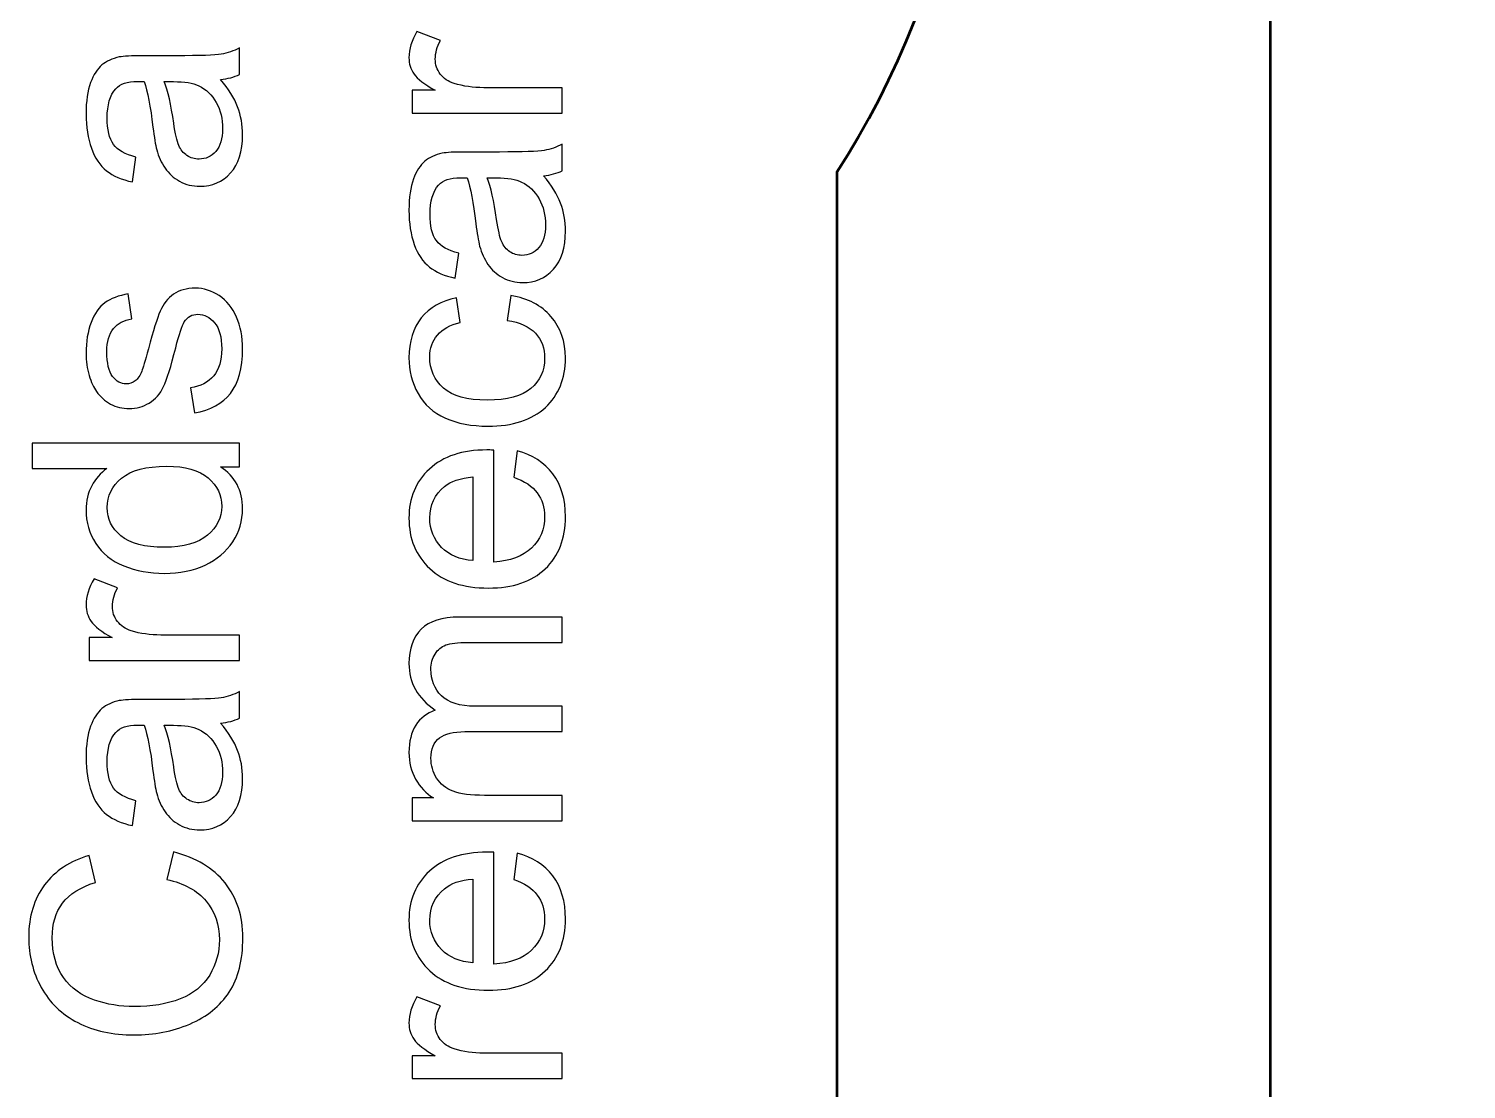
# Model space of a CAD drawing. Header units: centimetres. Extents: x -13.9 to 13.1, y -15.4 to 13.9.
# Drawn here: x -13.899 to -9.693, y -10.119 to -7.018 of the extents above; entities that cross this region are included whole.
import ezdxf

# ---------------------------------------------------------------- set-up
doc = ezdxf.new("R2010")
doc.units = ezdxf.units.CM
doc.header["$MEASUREMENT"] = 0
doc.layers.add('Layer 1', color=7, linetype='Continuous')

msp = doc.modelspace()

# ---------------------------------------------------------------- linework, layer by layer
at = {"layer": 'Layer 1', "color": 250, "lineweight": 53}
msp.add_open_spline([(-10.26668, -13.75156), (-10.26668, -13.75156), (-11.53414, -13.11656), (-11.53414, -13.11656), (-11.53414, -13.11656), (-11.53414, -13.11656), (-11.53414, -7.43712), (-11.53414, -7.43712), (-11.53414, -7.43712), (-10.83564, -6.36524), (-10.89406, -4.31546), (-11.53414, -3.64236), (-11.53414, -3.64236), (-11.53414, -3.64236), (-11.53414, -1.69672), (-11.53414, -1.69672), (-11.53414, -1.69672), (-11.53414, -1.69672), (-10.26668, -1.06426), (-10.26668, -1.06426), (-10.26668, -1.06426), (-10.26668, -1.06426), (2.4892, -1.06426), (2.4892, -1.06426), (2.4892, -1.06426), (2.4892, -1.06426), (2.4892, -13.75156), (2.4892, -13.75156), (2.4892, -13.75156), (2.4892, -13.75156), (-10.26668, -13.75156), (-10.26668, -13.75156)], degree=3, knots=[0, 0, 0, 0, 0.1111111, 0.1111111, 0.1111111, 0.1111111, 0.2222222, 0.2222222, 0.2222222, 0.2222222, 0.3333333, 0.3333333, 0.3333333, 0.3333333, 0.4444444, 0.4444444, 0.4444444, 0.4444444, 0.5555556, 0.5555556, 0.5555556, 0.5555556, 0.6666667, 0.6666667, 0.6666667, 0.6666667, 0.7777778, 0.7777778, 0.7777778, 0.7777778, 1, 1, 1, 1], dxfattribs=at)
at = {"layer": 'Layer 1', "color": 240, "lineweight": 53}
msp.add_open_spline([(-10.26668, -1.06426), (-10.26668, -1.06426), (-10.26668, -13.75156), (-10.26668, -13.75156)], degree=3, dxfattribs=at)
at = {"layer": 'Layer 1', "color": 250}
for points, knots in [([(-12.33789, -7.26446), (-12.33789, -7.26446), (-12.77731, -7.26446), (-12.77731, -7.26446), (-12.77731, -7.26446), (-12.77731, -7.26446), (-12.77731, -7.19757), (-12.77731, -7.19757), (-12.77731, -7.19757), (-12.77731, -7.19757), (-12.71, -7.19757), (-12.71, -7.19757), (-12.71, -7.19757), (-12.74119, -7.1805), (-12.76179, -7.16469), (-12.77167, -7.15016), (-12.77167, -7.15016), (-12.78169, -7.13562), (-12.78663, -7.11968), (-12.78663, -7.10232), (-12.78663, -7.10232), (-12.78663, -7.0772), (-12.77872, -7.05166), (-12.76306, -7.0257), (-12.76306, -7.0257), (-12.76306, -7.0257), (-12.69434, -7.05222), (-12.69434, -7.05222), (-12.69434, -7.05222), (-12.7045, -7.07029), (-12.70958, -7.08835), (-12.70958, -7.10641), (-12.70958, -7.10641), (-12.70958, -7.12264), (-12.70464, -7.13717), (-12.6949, -7.15001), (-12.6949, -7.15001), (-12.68517, -7.16286), (-12.67162, -7.17203), (-12.65426, -7.17753), (-12.65426, -7.17753), (-12.62787, -7.18586), (-12.59895, -7.18995), (-12.56748, -7.18995), (-12.56748, -7.18995), (-12.56748, -7.18995), (-12.33789, -7.18995), (-12.33789, -7.18995), (-12.33789, -7.18995), (-12.33789, -7.18995), (-12.33789, -7.26446), (-12.33789, -7.26446)], [0, 0, 0, 0, 0.0714286, 0.0714286, 0.0714286, 0.0714286, 0.1428571, 0.1428571, 0.1428571, 0.1428571, 0.2142857, 0.2142857, 0.2142857, 0.2142857, 0.2857143, 0.2857143, 0.2857143, 0.2857143, 0.3571429, 0.3571429, 0.3571429, 0.3571429, 0.4285714, 0.4285714, 0.4285714, 0.4285714, 0.5, 0.5, 0.5, 0.5, 0.5714286, 0.5714286, 0.5714286, 0.5714286, 0.6428571, 0.6428571, 0.6428571, 0.6428571, 0.7142857, 0.7142857, 0.7142857, 0.7142857, 0.7857143, 0.7857143, 0.7857143, 0.7857143, 0.8571429, 0.8571429, 0.8571429, 0.8571429, 1, 1, 1, 1]), ([(-13.3378, -7.16595), (-13.31424, -7.19361), (-13.29773, -7.22028), (-13.28799, -7.24582), (-13.28799, -7.24582), (-13.27825, -7.27136), (-13.27346, -7.29873), (-13.27346, -7.32809), (-13.27346, -7.32809), (-13.27346, -7.37635), (-13.28517, -7.41346), (-13.30873, -7.43942), (-13.30873, -7.43942), (-13.33216, -7.46539), (-13.36222, -7.47837), (-13.39876, -7.47837), (-13.39876, -7.47837), (-13.42021, -7.47837), (-13.43983, -7.47343), (-13.45761, -7.46369), (-13.45761, -7.46369), (-13.47539, -7.45382), (-13.4895, -7.44098), (-13.50022, -7.42517), (-13.50022, -7.42517), (-13.51095, -7.40923), (-13.51913, -7.39145), (-13.52464, -7.37155), (-13.52464, -7.37155), (-13.52845, -7.35687), (-13.53211, -7.33472), (-13.53578, -7.30523), (-13.53578, -7.30523), (-13.54284, -7.24511), (-13.55145, -7.20066), (-13.56132, -7.1723), (-13.56132, -7.1723), (-13.57148, -7.17202), (-13.57798, -7.17188), (-13.58066, -7.17188), (-13.58066, -7.17188), (-13.61085, -7.17188), (-13.63216, -7.17893), (-13.64458, -7.19304), (-13.64458, -7.19304), (-13.66137, -7.21209), (-13.6697, -7.24046), (-13.6697, -7.27799), (-13.6697, -7.27799), (-13.6697, -7.31313), (-13.66349, -7.33909), (-13.65121, -7.35574), (-13.65121, -7.35574), (-13.63894, -7.37254), (-13.61706, -7.38481), (-13.58588, -7.39286), (-13.58588, -7.39286), (-13.58588, -7.39286), (-13.59604, -7.46567), (-13.59604, -7.46567), (-13.59604, -7.46567), (-13.62722, -7.45904), (-13.65248, -7.44817), (-13.67167, -7.43293), (-13.67167, -7.43293), (-13.69086, -7.41769), (-13.70554, -7.39568), (-13.71598, -7.36689), (-13.71598, -7.36689), (-13.72628, -7.33825), (-13.73151, -7.3048), (-13.73151, -7.26698), (-13.73151, -7.26698), (-13.73151, -7.22945), (-13.72713, -7.19883), (-13.71824, -7.17526), (-13.71824, -7.17526), (-13.70935, -7.15184), (-13.69834, -7.13448), (-13.68494, -7.12347), (-13.68494, -7.12347), (-13.67153, -7.11247), (-13.6546, -7.10471), (-13.63414, -7.10019), (-13.63414, -7.10019), (-13.62144, -7.09779), (-13.59858, -7.09652), (-13.5657, -7.09652), (-13.5657, -7.09652), (-13.5657, -7.09652), (-13.46692, -7.09652), (-13.46692, -7.09652), (-13.46692, -7.09652), (-13.39792, -7.09652), (-13.35431, -7.09497), (-13.33583, -7.09187), (-13.33583, -7.09187), (-13.31734, -7.0889), (-13.2997, -7.08269), (-13.28277, -7.07366), (-13.28277, -7.07366), (-13.28277, -7.07366), (-13.28277, -7.15156), (-13.28277, -7.15156), (-13.28277, -7.15156), (-13.29843, -7.15903), (-13.31678, -7.16383), (-13.3378, -7.16595)], [0, 0, 0, 0, 0.0357143, 0.0357143, 0.0357143, 0.0357143, 0.0714286, 0.0714286, 0.0714286, 0.0714286, 0.1071429, 0.1071429, 0.1071429, 0.1071429, 0.1428571, 0.1428571, 0.1428571, 0.1428571, 0.1785714, 0.1785714, 0.1785714, 0.1785714, 0.2142857, 0.2142857, 0.2142857, 0.2142857, 0.25, 0.25, 0.25, 0.25, 0.2857143, 0.2857143, 0.2857143, 0.2857143, 0.3214286, 0.3214286, 0.3214286, 0.3214286, 0.3571429, 0.3571429, 0.3571429, 0.3571429, 0.3928571, 0.3928571, 0.3928571, 0.3928571, 0.4285714, 0.4285714, 0.4285714, 0.4285714, 0.4642857, 0.4642857, 0.4642857, 0.4642857, 0.5, 0.5, 0.5, 0.5, 0.5357143, 0.5357143, 0.5357143, 0.5357143, 0.5714286, 0.5714286, 0.5714286, 0.5714286, 0.6071429, 0.6071429, 0.6071429, 0.6071429, 0.6428571, 0.6428571, 0.6428571, 0.6428571, 0.6785714, 0.6785714, 0.6785714, 0.6785714, 0.7142857, 0.7142857, 0.7142857, 0.7142857, 0.75, 0.75, 0.75, 0.75, 0.7857143, 0.7857143, 0.7857143, 0.7857143, 0.8214286, 0.8214286, 0.8214286, 0.8214286, 0.8571429, 0.8571429, 0.8571429, 0.8571429, 0.8928571, 0.8928571, 0.8928571, 0.8928571, 0.9285714, 0.9285714, 0.9285714, 0.9285714, 1, 1, 1, 1]), ([(-13.5029, -7.17188), (-13.4919, -7.19897), (-13.48258, -7.23961), (-13.47496, -7.2938), (-13.47496, -7.2938), (-13.47059, -7.32456), (-13.46565, -7.34629), (-13.46015, -7.35899), (-13.46015, -7.35899), (-13.45464, -7.37169), (-13.4466, -7.38143), (-13.43616, -7.38834), (-13.43616, -7.38834), (-13.42558, -7.39526), (-13.41386, -7.39878), (-13.40088, -7.39878), (-13.40088, -7.39878), (-13.38127, -7.39878), (-13.36476, -7.3913), (-13.35163, -7.37621), (-13.35163, -7.37621), (-13.33851, -7.36111), (-13.33188, -7.33909), (-13.33188, -7.31016), (-13.33188, -7.31016), (-13.33188, -7.28152), (-13.33809, -7.25598), (-13.35064, -7.23354), (-13.35064, -7.23354), (-13.36306, -7.21125), (-13.38014, -7.19474), (-13.40173, -7.18429), (-13.40173, -7.18429), (-13.41852, -7.17625), (-13.44321, -7.1723), (-13.47581, -7.1723), (-13.47581, -7.1723), (-13.47581, -7.1723), (-13.5029, -7.17188), (-13.5029, -7.17188)], [0, 0, 0, 0, 0.0909091, 0.0909091, 0.0909091, 0.0909091, 0.1818182, 0.1818182, 0.1818182, 0.1818182, 0.2727273, 0.2727273, 0.2727273, 0.2727273, 0.3636364, 0.3636364, 0.3636364, 0.3636364, 0.4545455, 0.4545455, 0.4545455, 0.4545455, 0.5454545, 0.5454545, 0.5454545, 0.5454545, 0.6363636, 0.6363636, 0.6363636, 0.6363636, 0.7272727, 0.7272727, 0.7272727, 0.7272727, 0.8181818, 0.8181818, 0.8181818, 0.8181818, 1, 1, 1, 1]), ([(-12.39292, -7.44748), (-12.36936, -7.47514), (-12.35285, -7.50181), (-12.34311, -7.52735), (-12.34311, -7.52735), (-12.33337, -7.55289), (-12.32858, -7.58026), (-12.32858, -7.60962), (-12.32858, -7.60962), (-12.32858, -7.65788), (-12.34029, -7.69499), (-12.36385, -7.72095), (-12.36385, -7.72095), (-12.38728, -7.74692), (-12.41734, -7.7599), (-12.45388, -7.7599), (-12.45388, -7.7599), (-12.47533, -7.7599), (-12.49495, -7.75496), (-12.51273, -7.74522), (-12.51273, -7.74522), (-12.53051, -7.73535), (-12.54462, -7.72251), (-12.55534, -7.7067), (-12.55534, -7.7067), (-12.56607, -7.69076), (-12.57425, -7.67298), (-12.57976, -7.65308), (-12.57976, -7.65308), (-12.58357, -7.6384), (-12.58723, -7.61625), (-12.5909, -7.58676), (-12.5909, -7.58676), (-12.59796, -7.52664), (-12.60657, -7.48219), (-12.61644, -7.45383), (-12.61644, -7.45383), (-12.6266, -7.45355), (-12.6331, -7.45341), (-12.63578, -7.45341), (-12.63578, -7.45341), (-12.66597, -7.45341), (-12.68728, -7.46046), (-12.6997, -7.47457), (-12.6997, -7.47457), (-12.71649, -7.49362), (-12.72482, -7.52199), (-12.72482, -7.55952), (-12.72482, -7.55952), (-12.72482, -7.59466), (-12.71861, -7.62062), (-12.70633, -7.63727), (-12.70633, -7.63727), (-12.69406, -7.65407), (-12.67218, -7.66634), (-12.641, -7.67439), (-12.641, -7.67439), (-12.641, -7.67439), (-12.65116, -7.7472), (-12.65116, -7.7472), (-12.65116, -7.7472), (-12.68234, -7.74057), (-12.7076, -7.7297), (-12.72679, -7.71446), (-12.72679, -7.71446), (-12.74598, -7.69922), (-12.76066, -7.67721), (-12.7711, -7.64842), (-12.7711, -7.64842), (-12.7814, -7.61978), (-12.78663, -7.58633), (-12.78663, -7.54851), (-12.78663, -7.54851), (-12.78663, -7.51098), (-12.78225, -7.48036), (-12.77336, -7.45679), (-12.77336, -7.45679), (-12.76447, -7.43337), (-12.75346, -7.41601), (-12.74006, -7.405), (-12.74006, -7.405), (-12.72665, -7.394), (-12.70972, -7.38624), (-12.68926, -7.38172), (-12.68926, -7.38172), (-12.67656, -7.37932), (-12.6537, -7.37805), (-12.62082, -7.37805), (-12.62082, -7.37805), (-12.62082, -7.37805), (-12.52204, -7.37805), (-12.52204, -7.37805), (-12.52204, -7.37805), (-12.45304, -7.37805), (-12.40943, -7.3765), (-12.39095, -7.3734), (-12.39095, -7.3734), (-12.37246, -7.37043), (-12.35482, -7.36422), (-12.33789, -7.35519), (-12.33789, -7.35519), (-12.33789, -7.35519), (-12.33789, -7.43309), (-12.33789, -7.43309), (-12.33789, -7.43309), (-12.35355, -7.44056), (-12.3719, -7.44536), (-12.39292, -7.44748)], [0, 0, 0, 0, 0.0357143, 0.0357143, 0.0357143, 0.0357143, 0.0714286, 0.0714286, 0.0714286, 0.0714286, 0.1071429, 0.1071429, 0.1071429, 0.1071429, 0.1428571, 0.1428571, 0.1428571, 0.1428571, 0.1785714, 0.1785714, 0.1785714, 0.1785714, 0.2142857, 0.2142857, 0.2142857, 0.2142857, 0.25, 0.25, 0.25, 0.25, 0.2857143, 0.2857143, 0.2857143, 0.2857143, 0.3214286, 0.3214286, 0.3214286, 0.3214286, 0.3571429, 0.3571429, 0.3571429, 0.3571429, 0.3928571, 0.3928571, 0.3928571, 0.3928571, 0.4285714, 0.4285714, 0.4285714, 0.4285714, 0.4642857, 0.4642857, 0.4642857, 0.4642857, 0.5, 0.5, 0.5, 0.5, 0.5357143, 0.5357143, 0.5357143, 0.5357143, 0.5714286, 0.5714286, 0.5714286, 0.5714286, 0.6071429, 0.6071429, 0.6071429, 0.6071429, 0.6428571, 0.6428571, 0.6428571, 0.6428571, 0.6785714, 0.6785714, 0.6785714, 0.6785714, 0.7142857, 0.7142857, 0.7142857, 0.7142857, 0.75, 0.75, 0.75, 0.75, 0.7857143, 0.7857143, 0.7857143, 0.7857143, 0.8214286, 0.8214286, 0.8214286, 0.8214286, 0.8571429, 0.8571429, 0.8571429, 0.8571429, 0.8928571, 0.8928571, 0.8928571, 0.8928571, 0.9285714, 0.9285714, 0.9285714, 0.9285714, 1, 1, 1, 1]), ([(-12.55802, -7.45341), (-12.54702, -7.4805), (-12.5377, -7.52114), (-12.53008, -7.57533), (-12.53008, -7.57533), (-12.52571, -7.60609), (-12.52077, -7.62782), (-12.51527, -7.64052), (-12.51527, -7.64052), (-12.50976, -7.65322), (-12.50172, -7.66296), (-12.49128, -7.66987), (-12.49128, -7.66987), (-12.4807, -7.67679), (-12.46898, -7.68031), (-12.456, -7.68031), (-12.456, -7.68031), (-12.43639, -7.68031), (-12.41988, -7.67283), (-12.40675, -7.65774), (-12.40675, -7.65774), (-12.39363, -7.64264), (-12.387, -7.62062), (-12.387, -7.59169), (-12.387, -7.59169), (-12.387, -7.56305), (-12.39321, -7.53751), (-12.40576, -7.51507), (-12.40576, -7.51507), (-12.41818, -7.49278), (-12.43526, -7.47627), (-12.45685, -7.46582), (-12.45685, -7.46582), (-12.47364, -7.45778), (-12.49833, -7.45383), (-12.53093, -7.45383), (-12.53093, -7.45383), (-12.53093, -7.45383), (-12.55802, -7.45341), (-12.55802, -7.45341)], [0, 0, 0, 0, 0.0909091, 0.0909091, 0.0909091, 0.0909091, 0.1818182, 0.1818182, 0.1818182, 0.1818182, 0.2727273, 0.2727273, 0.2727273, 0.2727273, 0.3636364, 0.3636364, 0.3636364, 0.3636364, 0.4545455, 0.4545455, 0.4545455, 0.4545455, 0.5454545, 0.5454545, 0.5454545, 0.5454545, 0.6363636, 0.6363636, 0.6363636, 0.6363636, 0.7272727, 0.7272727, 0.7272727, 0.7272727, 0.8181818, 0.8181818, 0.8181818, 0.8181818, 1, 1, 1, 1]), ([(-13.414, -8.14117), (-13.414, -8.14117), (-13.42586, -8.06751), (-13.42586, -8.06751), (-13.42586, -8.06751), (-13.39636, -8.06342), (-13.37379, -8.05185), (-13.35798, -8.03294), (-13.35798, -8.03294), (-13.34232, -8.01403), (-13.33442, -7.9875), (-13.33442, -7.95364), (-13.33442, -7.95364), (-13.33442, -7.91935), (-13.34133, -7.89395), (-13.3553, -7.87729), (-13.3553, -7.87729), (-13.36913, -7.86078), (-13.3855, -7.85246), (-13.40427, -7.85246), (-13.40427, -7.85246), (-13.42106, -7.85246), (-13.43432, -7.85994), (-13.44392, -7.87475), (-13.44392, -7.87475), (-13.45055, -7.8852), (-13.45888, -7.9106), (-13.46918, -7.95095), (-13.46918, -7.95095), (-13.48287, -8.00542), (-13.49472, -8.0431), (-13.50474, -8.06427), (-13.50474, -8.06427), (-13.5149, -8.08529), (-13.52873, -8.10124), (-13.54651, -8.1121), (-13.54651, -8.1121), (-13.56415, -8.12297), (-13.58376, -8.12847), (-13.60521, -8.12847), (-13.60521, -8.12847), (-13.62482, -8.12847), (-13.64289, -8.12396), (-13.65954, -8.11507), (-13.65954, -8.11507), (-13.67619, -8.10604), (-13.69002, -8.0939), (-13.70102, -8.07852), (-13.70102, -8.07852), (-13.70949, -8.06695), (-13.71669, -8.05114), (-13.72262, -8.03125), (-13.72262, -8.03125), (-13.72854, -8.01121), (-13.73151, -7.9899), (-13.73151, -7.96704), (-13.73151, -7.96704), (-13.73151, -7.93261), (-13.72657, -7.90241), (-13.71655, -7.87645), (-13.71655, -7.87645), (-13.70667, -7.85034), (-13.69312, -7.83115), (-13.67619, -7.81873), (-13.67619, -7.81873), (-13.65911, -7.80646), (-13.6364, -7.79785), (-13.60789, -7.79319), (-13.60789, -7.79319), (-13.60789, -7.79319), (-13.59773, -7.86601), (-13.59773, -7.86601), (-13.59773, -7.86601), (-13.62059, -7.86925), (-13.63851, -7.87885), (-13.65135, -7.89465), (-13.65135, -7.89465), (-13.66419, -7.91046), (-13.67054, -7.93275), (-13.67054, -7.96168), (-13.67054, -7.96168), (-13.67054, -7.99569), (-13.6649, -8.0201), (-13.65361, -8.03463), (-13.65361, -8.03463), (-13.64232, -8.04917), (-13.62906, -8.05651), (-13.61396, -8.05651), (-13.61396, -8.05651), (-13.60436, -8.05651), (-13.59561, -8.05354), (-13.58785, -8.04748), (-13.58785, -8.04748), (-13.57995, -8.04141), (-13.57332, -8.03195), (-13.5681, -8.01897), (-13.5681, -8.01897), (-13.56528, -8.01149), (-13.55893, -7.98976), (-13.54905, -7.95335), (-13.54905, -7.95335), (-13.53508, -7.90086), (-13.52351, -7.86417), (-13.51462, -7.84329), (-13.51462, -7.84329), (-13.50573, -7.8224), (-13.4926, -7.80603), (-13.47567, -7.79418), (-13.47567, -7.79418), (-13.4586, -7.78219), (-13.43743, -7.77626), (-13.41203, -7.77626), (-13.41203, -7.77626), (-13.38733, -7.77626), (-13.36405, -7.78346), (-13.34218, -7.79799), (-13.34218, -7.79799), (-13.32031, -7.81252), (-13.30337, -7.83341), (-13.29138, -7.86064), (-13.29138, -7.86064), (-13.27938, -7.88802), (-13.27346, -7.91892), (-13.27346, -7.95335), (-13.27346, -7.95335), (-13.27346, -8.01036), (-13.28531, -8.05397), (-13.30888, -8.08388), (-13.30888, -8.08388), (-13.33258, -8.1138), (-13.36758, -8.13285), (-13.414, -8.14117)], [0, 0, 0, 0, 0.0294118, 0.0294118, 0.0294118, 0.0294118, 0.0588235, 0.0588235, 0.0588235, 0.0588235, 0.0882353, 0.0882353, 0.0882353, 0.0882353, 0.1176471, 0.1176471, 0.1176471, 0.1176471, 0.1470588, 0.1470588, 0.1470588, 0.1470588, 0.1764706, 0.1764706, 0.1764706, 0.1764706, 0.2058824, 0.2058824, 0.2058824, 0.2058824, 0.2352941, 0.2352941, 0.2352941, 0.2352941, 0.2647059, 0.2647059, 0.2647059, 0.2647059, 0.2941176, 0.2941176, 0.2941176, 0.2941176, 0.3235294, 0.3235294, 0.3235294, 0.3235294, 0.3529412, 0.3529412, 0.3529412, 0.3529412, 0.3823529, 0.3823529, 0.3823529, 0.3823529, 0.4117647, 0.4117647, 0.4117647, 0.4117647, 0.4411765, 0.4411765, 0.4411765, 0.4411765, 0.4705882, 0.4705882, 0.4705882, 0.4705882, 0.5, 0.5, 0.5, 0.5, 0.5294118, 0.5294118, 0.5294118, 0.5294118, 0.5588235, 0.5588235, 0.5588235, 0.5588235, 0.5882353, 0.5882353, 0.5882353, 0.5882353, 0.6176471, 0.6176471, 0.6176471, 0.6176471, 0.6470588, 0.6470588, 0.6470588, 0.6470588, 0.6764706, 0.6764706, 0.6764706, 0.6764706, 0.7058824, 0.7058824, 0.7058824, 0.7058824, 0.7352941, 0.7352941, 0.7352941, 0.7352941, 0.7647059, 0.7647059, 0.7647059, 0.7647059, 0.7941176, 0.7941176, 0.7941176, 0.7941176, 0.8235294, 0.8235294, 0.8235294, 0.8235294, 0.8529412, 0.8529412, 0.8529412, 0.8529412, 0.8823529, 0.8823529, 0.8823529, 0.8823529, 0.9117647, 0.9117647, 0.9117647, 0.9117647, 0.9411765, 0.9411765, 0.9411765, 0.9411765, 1, 1, 1, 1]), ([(-12.49876, -7.87082), (-12.49876, -7.87082), (-12.4886, -7.79801), (-12.4886, -7.79801), (-12.4886, -7.79801), (-12.4385, -7.80605), (-12.39941, -7.82637), (-12.37105, -7.85925), (-12.37105, -7.85925), (-12.34269, -7.89213), (-12.32858, -7.93263), (-12.32858, -7.98046), (-12.32858, -7.98046), (-12.32858, -8.04043), (-12.34819, -8.0887), (-12.38742, -8.1251), (-12.38742, -8.1251), (-12.42665, -8.16165), (-12.48281, -8.17985), (-12.55591, -8.17985), (-12.55591, -8.17985), (-12.60332, -8.17985), (-12.64467, -8.17195), (-12.68009, -8.15629), (-12.68009, -8.15629), (-12.71565, -8.14062), (-12.74232, -8.11678), (-12.75995, -8.0846), (-12.75995, -8.0846), (-12.77774, -8.05257), (-12.78663, -8.01772), (-12.78663, -7.9799), (-12.78663, -7.9799), (-12.78663, -7.93234), (-12.77463, -7.89326), (-12.7505, -7.86306), (-12.7505, -7.86306), (-12.72637, -7.83272), (-12.69208, -7.81325), (-12.64777, -7.80478), (-12.64777, -7.80478), (-12.64777, -7.80478), (-12.63676, -7.87675), (-12.63676, -7.87675), (-12.63676, -7.87675), (-12.66626, -7.88366), (-12.68841, -7.8958), (-12.70337, -7.91343), (-12.70337, -7.91343), (-12.71819, -7.93093), (-12.72566, -7.9521), (-12.72566, -7.97693), (-12.72566, -7.97693), (-12.72566, -8.01447), (-12.71226, -8.04495), (-12.68545, -8.06852), (-12.68545, -8.06852), (-12.6585, -8.09194), (-12.61616, -8.10365), (-12.55802, -8.10365), (-12.55802, -8.10365), (-12.49904, -8.10365), (-12.45628, -8.09236), (-12.42961, -8.06979), (-12.42961, -8.06979), (-12.40294, -8.04707), (-12.38954, -8.01757), (-12.38954, -7.98131), (-12.38954, -7.98131), (-12.38954, -7.95196), (-12.39843, -7.92755), (-12.41635, -7.90807), (-12.41635, -7.90807), (-12.43413, -7.88846), (-12.46164, -7.87604), (-12.49876, -7.87082)], [0, 0, 0, 0, 0.05, 0.05, 0.05, 0.05, 0.1, 0.1, 0.1, 0.1, 0.15, 0.15, 0.15, 0.15, 0.2, 0.2, 0.2, 0.2, 0.25, 0.25, 0.25, 0.25, 0.3, 0.3, 0.3, 0.3, 0.35, 0.35, 0.35, 0.35, 0.4, 0.4, 0.4, 0.4, 0.45, 0.45, 0.45, 0.45, 0.5, 0.5, 0.5, 0.5, 0.55, 0.55, 0.55, 0.55, 0.6, 0.6, 0.6, 0.6, 0.65, 0.65, 0.65, 0.65, 0.7, 0.7, 0.7, 0.7, 0.75, 0.75, 0.75, 0.75, 0.8, 0.8, 0.8, 0.8, 0.85, 0.85, 0.85, 0.85, 0.9, 0.9, 0.9, 0.9, 1, 1, 1, 1]), ([(-13.28277, -8.2988), (-13.28277, -8.2988), (-13.33851, -8.2988), (-13.33851, -8.2988), (-13.33851, -8.2988), (-13.29519, -8.32659), (-13.27346, -8.36752), (-13.27346, -8.42156), (-13.27346, -8.42156), (-13.27346, -8.45656), (-13.28305, -8.48873), (-13.30238, -8.51794), (-13.30238, -8.51794), (-13.32158, -8.54729), (-13.34853, -8.57001), (-13.38296, -8.58624), (-13.38296, -8.58624), (-13.41753, -8.60233), (-13.45718, -8.61037), (-13.50206, -8.61037), (-13.50206, -8.61037), (-13.5458, -8.61037), (-13.58545, -8.60303), (-13.62116, -8.5885), (-13.62116, -8.5885), (-13.65672, -8.57382), (-13.68409, -8.55195), (-13.703, -8.52274), (-13.703, -8.52274), (-13.72205, -8.49367), (-13.73151, -8.46093), (-13.73151, -8.42495), (-13.73151, -8.42495), (-13.73151, -8.39842), (-13.72586, -8.37485), (-13.71471, -8.35425), (-13.71471, -8.35425), (-13.70356, -8.33365), (-13.68889, -8.31686), (-13.67097, -8.30388), (-13.67097, -8.30388), (-13.67097, -8.30388), (-13.88899, -8.30388), (-13.88899, -8.30388), (-13.88899, -8.30388), (-13.88899, -8.30388), (-13.88899, -8.22937), (-13.88899, -8.22937), (-13.88899, -8.22937), (-13.88899, -8.22937), (-13.28277, -8.22937), (-13.28277, -8.22937), (-13.28277, -8.22937), (-13.28277, -8.22937), (-13.28277, -8.2988), (-13.28277, -8.2988)], [0, 0, 0, 0, 0.0666667, 0.0666667, 0.0666667, 0.0666667, 0.1333333, 0.1333333, 0.1333333, 0.1333333, 0.2, 0.2, 0.2, 0.2, 0.2666667, 0.2666667, 0.2666667, 0.2666667, 0.3333333, 0.3333333, 0.3333333, 0.3333333, 0.4, 0.4, 0.4, 0.4, 0.4666667, 0.4666667, 0.4666667, 0.4666667, 0.5333333, 0.5333333, 0.5333333, 0.5333333, 0.6, 0.6, 0.6, 0.6, 0.6666667, 0.6666667, 0.6666667, 0.6666667, 0.7333333, 0.7333333, 0.7333333, 0.7333333, 0.8, 0.8, 0.8, 0.8, 0.8666667, 0.8666667, 0.8666667, 0.8666667, 1, 1, 1, 1]), ([(-12.48013, -8.32901), (-12.48013, -8.32901), (-12.46997, -8.25196), (-12.46997, -8.25196), (-12.46997, -8.25196), (-12.42524, -8.26396), (-12.39038, -8.28639), (-12.36569, -8.31913), (-12.36569, -8.31913), (-12.34099, -8.35187), (-12.32858, -8.39364), (-12.32858, -8.44458), (-12.32858, -8.44458), (-12.32858, -8.50864), (-12.34833, -8.55944), (-12.38784, -8.59698), (-12.38784, -8.59698), (-12.42721, -8.63452), (-12.48267, -8.65328), (-12.55393, -8.65328), (-12.55393, -8.65328), (-12.62759, -8.65328), (-12.68488, -8.63437), (-12.72552, -8.59642), (-12.72552, -8.59642), (-12.76631, -8.55846), (-12.78663, -8.50921), (-12.78663, -8.44867), (-12.78663, -8.44867), (-12.78663, -8.39011), (-12.76673, -8.34227), (-12.72679, -8.30516), (-12.72679, -8.30516), (-12.68686, -8.26805), (-12.6307, -8.24942), (-12.55831, -8.24942), (-12.55831, -8.24942), (-12.55393, -8.24942), (-12.5473, -8.24956), (-12.53855, -8.24984), (-12.53855, -8.24984), (-12.53855, -8.24984), (-12.53855, -8.57708), (-12.53855, -8.57708), (-12.53855, -8.57708), (-12.49043, -8.57426), (-12.45346, -8.56071), (-12.42792, -8.53616), (-12.42792, -8.53616), (-12.40238, -8.51175), (-12.38954, -8.48113), (-12.38954, -8.44458), (-12.38954, -8.44458), (-12.38954, -8.41734), (-12.39673, -8.39406), (-12.41113, -8.37487), (-12.41113, -8.37487), (-12.42552, -8.35554), (-12.44852, -8.3403), (-12.48013, -8.32901)], [0, 0, 0, 0, 0.0625, 0.0625, 0.0625, 0.0625, 0.125, 0.125, 0.125, 0.125, 0.1875, 0.1875, 0.1875, 0.1875, 0.25, 0.25, 0.25, 0.25, 0.3125, 0.3125, 0.3125, 0.3125, 0.375, 0.375, 0.375, 0.375, 0.4375, 0.4375, 0.4375, 0.4375, 0.5, 0.5, 0.5, 0.5, 0.5625, 0.5625, 0.5625, 0.5625, 0.625, 0.625, 0.625, 0.625, 0.6875, 0.6875, 0.6875, 0.6875, 0.75, 0.75, 0.75, 0.75, 0.8125, 0.8125, 0.8125, 0.8125, 0.875, 0.875, 0.875, 0.875, 1, 1, 1, 1]), ([(-13.50192, -8.53417), (-13.44575, -8.53417), (-13.40384, -8.52232), (-13.37604, -8.49847), (-13.37604, -8.49847), (-13.34825, -8.47476), (-13.33442, -8.44668), (-13.33442, -8.41437), (-13.33442, -8.41437), (-13.33442, -8.38177), (-13.34768, -8.35411), (-13.37421, -8.33125), (-13.37421, -8.33125), (-13.40074, -8.30853), (-13.44124, -8.2971), (-13.49571, -8.2971), (-13.49571, -8.2971), (-13.55554, -8.2971), (-13.59957, -8.30867), (-13.62765, -8.33196), (-13.62765, -8.33196), (-13.65573, -8.3551), (-13.6697, -8.38374), (-13.6697, -8.41775), (-13.6697, -8.41775), (-13.6697, -8.45091), (-13.65629, -8.47857), (-13.62934, -8.50087), (-13.62934, -8.50087), (-13.60239, -8.52302), (-13.55991, -8.53417), (-13.50192, -8.53417)], [0, 0, 0, 0, 0.1111111, 0.1111111, 0.1111111, 0.1111111, 0.2222222, 0.2222222, 0.2222222, 0.2222222, 0.3333333, 0.3333333, 0.3333333, 0.3333333, 0.4444444, 0.4444444, 0.4444444, 0.4444444, 0.5555556, 0.5555556, 0.5555556, 0.5555556, 0.6666667, 0.6666667, 0.6666667, 0.6666667, 0.7777778, 0.7777778, 0.7777778, 0.7777778, 1, 1, 1, 1]), ([(-12.59951, -8.57285), (-12.59951, -8.57285), (-12.59951, -8.32816), (-12.59951, -8.32816), (-12.59951, -8.32816), (-12.63648, -8.33141), (-12.66414, -8.34086), (-12.68263, -8.35624), (-12.68263, -8.35624), (-12.71127, -8.37981), (-12.72566, -8.41057), (-12.72566, -8.44825), (-12.72566, -8.44825), (-12.72566, -8.4824), (-12.71423, -8.51104), (-12.69137, -8.53433), (-12.69137, -8.53433), (-12.66851, -8.55747), (-12.63789, -8.57031), (-12.59951, -8.57285)], [0, 0, 0, 0, 0.1666667, 0.1666667, 0.1666667, 0.1666667, 0.3333333, 0.3333333, 0.3333333, 0.3333333, 0.5, 0.5, 0.5, 0.5, 0.6666667, 0.6666667, 0.6666667, 0.6666667, 1, 1, 1, 1]), ([(-13.28277, -8.86522), (-13.28277, -8.86522), (-13.72219, -8.86522), (-13.72219, -8.86522), (-13.72219, -8.86522), (-13.72219, -8.86522), (-13.72219, -8.79833), (-13.72219, -8.79833), (-13.72219, -8.79833), (-13.72219, -8.79833), (-13.65488, -8.79833), (-13.65488, -8.79833), (-13.65488, -8.79833), (-13.68607, -8.78126), (-13.70667, -8.76545), (-13.71655, -8.75092), (-13.71655, -8.75092), (-13.72657, -8.73638), (-13.73151, -8.72044), (-13.73151, -8.70308), (-13.73151, -8.70308), (-13.73151, -8.67796), (-13.7236, -8.65242), (-13.70794, -8.62646), (-13.70794, -8.62646), (-13.70794, -8.62646), (-13.63922, -8.65298), (-13.63922, -8.65298), (-13.63922, -8.65298), (-13.64938, -8.67105), (-13.65446, -8.68911), (-13.65446, -8.70717), (-13.65446, -8.70717), (-13.65446, -8.7234), (-13.64952, -8.73793), (-13.63978, -8.75077), (-13.63978, -8.75077), (-13.63005, -8.76362), (-13.6165, -8.77279), (-13.59914, -8.77829), (-13.59914, -8.77829), (-13.57275, -8.78662), (-13.54383, -8.79071), (-13.51236, -8.79071), (-13.51236, -8.79071), (-13.51236, -8.79071), (-13.28277, -8.79071), (-13.28277, -8.79071), (-13.28277, -8.79071), (-13.28277, -8.79071), (-13.28277, -8.86522), (-13.28277, -8.86522)], [0, 0, 0, 0, 0.0714286, 0.0714286, 0.0714286, 0.0714286, 0.1428571, 0.1428571, 0.1428571, 0.1428571, 0.2142857, 0.2142857, 0.2142857, 0.2142857, 0.2857143, 0.2857143, 0.2857143, 0.2857143, 0.3571429, 0.3571429, 0.3571429, 0.3571429, 0.4285714, 0.4285714, 0.4285714, 0.4285714, 0.5, 0.5, 0.5, 0.5, 0.5714286, 0.5714286, 0.5714286, 0.5714286, 0.6428571, 0.6428571, 0.6428571, 0.6428571, 0.7142857, 0.7142857, 0.7142857, 0.7142857, 0.7857143, 0.7857143, 0.7857143, 0.7857143, 0.8571429, 0.8571429, 0.8571429, 0.8571429, 1, 1, 1, 1]), ([(-12.33789, -9.33401), (-12.33789, -9.33401), (-12.77731, -9.33401), (-12.77731, -9.33401), (-12.77731, -9.33401), (-12.77731, -9.33401), (-12.77731, -9.26712), (-12.77731, -9.26712), (-12.77731, -9.26712), (-12.77731, -9.26712), (-12.71522, -9.26712), (-12.71522, -9.26712), (-12.71522, -9.26712), (-12.73667, -9.25344), (-12.75403, -9.23509), (-12.76701, -9.21223), (-12.76701, -9.21223), (-12.78013, -9.18937), (-12.78663, -9.16341), (-12.78663, -9.1342), (-12.78663, -9.1342), (-12.78663, -9.10174), (-12.77985, -9.07507), (-12.76645, -9.05433), (-12.76645, -9.05433), (-12.7529, -9.03358), (-12.73413, -9.01891), (-12.70986, -9.01044), (-12.70986, -9.01044), (-12.76108, -8.97545), (-12.78663, -8.93015), (-12.78663, -8.87427), (-12.78663, -8.87427), (-12.78663, -8.83052), (-12.77463, -8.7968), (-12.7505, -8.77337), (-12.7505, -8.77337), (-12.72637, -8.74981), (-12.68926, -8.73795), (-12.63916, -8.73795), (-12.63916, -8.73795), (-12.63916, -8.73795), (-12.33789, -8.73795), (-12.33789, -8.73795), (-12.33789, -8.73795), (-12.33789, -8.73795), (-12.33789, -8.81246), (-12.33789, -8.81246), (-12.33789, -8.81246), (-12.33789, -8.81246), (-12.61447, -8.81246), (-12.61447, -8.81246), (-12.61447, -8.81246), (-12.6441, -8.81246), (-12.66555, -8.815), (-12.67867, -8.8198), (-12.67867, -8.8198), (-12.6918, -8.8246), (-12.70224, -8.83335), (-12.71028, -8.84619), (-12.71028, -8.84619), (-12.71833, -8.85889), (-12.72228, -8.87384), (-12.72228, -8.89092), (-12.72228, -8.89092), (-12.72228, -8.92196), (-12.71198, -8.94765), (-12.69152, -8.96811), (-12.69152, -8.96811), (-12.67091, -8.98857), (-12.63803, -8.99873), (-12.59288, -8.99873), (-12.59288, -8.99873), (-12.59288, -8.99873), (-12.33789, -8.99873), (-12.33789, -8.99873), (-12.33789, -8.99873), (-12.33789, -8.99873), (-12.33789, -9.07324), (-12.33789, -9.07324), (-12.33789, -9.07324), (-12.33789, -9.07324), (-12.62308, -9.07324), (-12.62308, -9.07324), (-12.62308, -9.07324), (-12.6561, -9.07324), (-12.68093, -9.0793), (-12.69744, -9.09144), (-12.69744, -9.09144), (-12.71395, -9.10357), (-12.72228, -9.12347), (-12.72228, -9.15099), (-12.72228, -9.15099), (-12.72228, -9.17187), (-12.71677, -9.1912), (-12.70577, -9.20898), (-12.70577, -9.20898), (-12.69476, -9.22676), (-12.67867, -9.23961), (-12.65737, -9.24765), (-12.65737, -9.24765), (-12.6362, -9.25555), (-12.60558, -9.2595), (-12.56564, -9.2595), (-12.56564, -9.2595), (-12.56564, -9.2595), (-12.33789, -9.2595), (-12.33789, -9.2595), (-12.33789, -9.2595), (-12.33789, -9.2595), (-12.33789, -9.33401), (-12.33789, -9.33401)], [0, 0, 0, 0, 0.0344828, 0.0344828, 0.0344828, 0.0344828, 0.0689655, 0.0689655, 0.0689655, 0.0689655, 0.1034483, 0.1034483, 0.1034483, 0.1034483, 0.137931, 0.137931, 0.137931, 0.137931, 0.1724138, 0.1724138, 0.1724138, 0.1724138, 0.2068966, 0.2068966, 0.2068966, 0.2068966, 0.2413793, 0.2413793, 0.2413793, 0.2413793, 0.2758621, 0.2758621, 0.2758621, 0.2758621, 0.3103448, 0.3103448, 0.3103448, 0.3103448, 0.3448276, 0.3448276, 0.3448276, 0.3448276, 0.3793103, 0.3793103, 0.3793103, 0.3793103, 0.4137931, 0.4137931, 0.4137931, 0.4137931, 0.4482759, 0.4482759, 0.4482759, 0.4482759, 0.4827586, 0.4827586, 0.4827586, 0.4827586, 0.5172414, 0.5172414, 0.5172414, 0.5172414, 0.5517241, 0.5517241, 0.5517241, 0.5517241, 0.5862069, 0.5862069, 0.5862069, 0.5862069, 0.6206897, 0.6206897, 0.6206897, 0.6206897, 0.6551724, 0.6551724, 0.6551724, 0.6551724, 0.6896552, 0.6896552, 0.6896552, 0.6896552, 0.7241379, 0.7241379, 0.7241379, 0.7241379, 0.7586207, 0.7586207, 0.7586207, 0.7586207, 0.7931034, 0.7931034, 0.7931034, 0.7931034, 0.8275862, 0.8275862, 0.8275862, 0.8275862, 0.862069, 0.862069, 0.862069, 0.862069, 0.8965517, 0.8965517, 0.8965517, 0.8965517, 0.9310345, 0.9310345, 0.9310345, 0.9310345, 1, 1, 1, 1]), ([(-13.3378, -9.04824), (-13.31424, -9.0759), (-13.29773, -9.10257), (-13.28799, -9.12811), (-13.28799, -9.12811), (-13.27825, -9.15365), (-13.27346, -9.18102), (-13.27346, -9.21038), (-13.27346, -9.21038), (-13.27346, -9.25864), (-13.28517, -9.29575), (-13.30873, -9.32171), (-13.30873, -9.32171), (-13.33216, -9.34768), (-13.36222, -9.36066), (-13.39876, -9.36066), (-13.39876, -9.36066), (-13.42021, -9.36066), (-13.43983, -9.35572), (-13.45761, -9.34598), (-13.45761, -9.34598), (-13.47539, -9.33611), (-13.4895, -9.32327), (-13.50022, -9.30746), (-13.50022, -9.30746), (-13.51095, -9.29152), (-13.51913, -9.27374), (-13.52464, -9.25384), (-13.52464, -9.25384), (-13.52845, -9.23916), (-13.53211, -9.21701), (-13.53578, -9.18752), (-13.53578, -9.18752), (-13.54284, -9.1274), (-13.55145, -9.08295), (-13.56132, -9.05459), (-13.56132, -9.05459), (-13.57148, -9.05431), (-13.57798, -9.05417), (-13.58066, -9.05417), (-13.58066, -9.05417), (-13.61085, -9.05417), (-13.63216, -9.06122), (-13.64458, -9.07533), (-13.64458, -9.07533), (-13.66137, -9.09438), (-13.6697, -9.12275), (-13.6697, -9.16028), (-13.6697, -9.16028), (-13.6697, -9.19542), (-13.66349, -9.22138), (-13.65121, -9.23803), (-13.65121, -9.23803), (-13.63894, -9.25483), (-13.61706, -9.2671), (-13.58588, -9.27515), (-13.58588, -9.27515), (-13.58588, -9.27515), (-13.59604, -9.34796), (-13.59604, -9.34796), (-13.59604, -9.34796), (-13.62722, -9.34133), (-13.65248, -9.33046), (-13.67167, -9.31522), (-13.67167, -9.31522), (-13.69086, -9.29998), (-13.70554, -9.27797), (-13.71598, -9.24918), (-13.71598, -9.24918), (-13.72628, -9.22054), (-13.73151, -9.18709), (-13.73151, -9.14927), (-13.73151, -9.14927), (-13.73151, -9.11174), (-13.72713, -9.08112), (-13.71824, -9.05755), (-13.71824, -9.05755), (-13.70935, -9.03413), (-13.69834, -9.01677), (-13.68494, -9.00576), (-13.68494, -9.00576), (-13.67153, -8.99476), (-13.6546, -8.987), (-13.63414, -8.98248), (-13.63414, -8.98248), (-13.62144, -8.98008), (-13.59858, -8.97881), (-13.5657, -8.97881), (-13.5657, -8.97881), (-13.5657, -8.97881), (-13.46692, -8.97881), (-13.46692, -8.97881), (-13.46692, -8.97881), (-13.39792, -8.97881), (-13.35431, -8.97726), (-13.33583, -8.97416), (-13.33583, -8.97416), (-13.31734, -8.97119), (-13.2997, -8.96498), (-13.28277, -8.95595), (-13.28277, -8.95595), (-13.28277, -8.95595), (-13.28277, -9.03385), (-13.28277, -9.03385), (-13.28277, -9.03385), (-13.29843, -9.04132), (-13.31678, -9.04612), (-13.3378, -9.04824)], [0, 0, 0, 0, 0.0357143, 0.0357143, 0.0357143, 0.0357143, 0.0714286, 0.0714286, 0.0714286, 0.0714286, 0.1071429, 0.1071429, 0.1071429, 0.1071429, 0.1428571, 0.1428571, 0.1428571, 0.1428571, 0.1785714, 0.1785714, 0.1785714, 0.1785714, 0.2142857, 0.2142857, 0.2142857, 0.2142857, 0.25, 0.25, 0.25, 0.25, 0.2857143, 0.2857143, 0.2857143, 0.2857143, 0.3214286, 0.3214286, 0.3214286, 0.3214286, 0.3571429, 0.3571429, 0.3571429, 0.3571429, 0.3928571, 0.3928571, 0.3928571, 0.3928571, 0.4285714, 0.4285714, 0.4285714, 0.4285714, 0.4642857, 0.4642857, 0.4642857, 0.4642857, 0.5, 0.5, 0.5, 0.5, 0.5357143, 0.5357143, 0.5357143, 0.5357143, 0.5714286, 0.5714286, 0.5714286, 0.5714286, 0.6071429, 0.6071429, 0.6071429, 0.6071429, 0.6428571, 0.6428571, 0.6428571, 0.6428571, 0.6785714, 0.6785714, 0.6785714, 0.6785714, 0.7142857, 0.7142857, 0.7142857, 0.7142857, 0.75, 0.75, 0.75, 0.75, 0.7857143, 0.7857143, 0.7857143, 0.7857143, 0.8214286, 0.8214286, 0.8214286, 0.8214286, 0.8571429, 0.8571429, 0.8571429, 0.8571429, 0.8928571, 0.8928571, 0.8928571, 0.8928571, 0.9285714, 0.9285714, 0.9285714, 0.9285714, 1, 1, 1, 1]), ([(-13.5029, -9.05417), (-13.4919, -9.08126), (-13.48258, -9.1219), (-13.47496, -9.17609), (-13.47496, -9.17609), (-13.47059, -9.20685), (-13.46565, -9.22858), (-13.46015, -9.24128), (-13.46015, -9.24128), (-13.45464, -9.25398), (-13.4466, -9.26372), (-13.43616, -9.27063), (-13.43616, -9.27063), (-13.42558, -9.27755), (-13.41386, -9.28107), (-13.40088, -9.28107), (-13.40088, -9.28107), (-13.38127, -9.28107), (-13.36476, -9.27359), (-13.35163, -9.2585), (-13.35163, -9.2585), (-13.33851, -9.2434), (-13.33188, -9.22138), (-13.33188, -9.19245), (-13.33188, -9.19245), (-13.33188, -9.16381), (-13.33809, -9.13827), (-13.35064, -9.11583), (-13.35064, -9.11583), (-13.36306, -9.09354), (-13.38014, -9.07703), (-13.40173, -9.06658), (-13.40173, -9.06658), (-13.41852, -9.05854), (-13.44321, -9.05459), (-13.47581, -9.05459), (-13.47581, -9.05459), (-13.47581, -9.05459), (-13.5029, -9.05417), (-13.5029, -9.05417)], [0, 0, 0, 0, 0.0909091, 0.0909091, 0.0909091, 0.0909091, 0.1818182, 0.1818182, 0.1818182, 0.1818182, 0.2727273, 0.2727273, 0.2727273, 0.2727273, 0.3636364, 0.3636364, 0.3636364, 0.3636364, 0.4545455, 0.4545455, 0.4545455, 0.4545455, 0.5454545, 0.5454545, 0.5454545, 0.5454545, 0.6363636, 0.6363636, 0.6363636, 0.6363636, 0.7272727, 0.7272727, 0.7272727, 0.7272727, 0.8181818, 0.8181818, 0.8181818, 0.8181818, 1, 1, 1, 1]), ([(-13.49543, -9.50558), (-13.49543, -9.50558), (-13.47511, -9.42515), (-13.47511, -9.42515), (-13.47511, -9.42515), (-13.40921, -9.44194), (-13.35911, -9.47214), (-13.32454, -9.51574), (-13.32454, -9.51574), (-13.28997, -9.55935), (-13.27261, -9.61269), (-13.27261, -9.67577), (-13.27261, -9.67577), (-13.27261, -9.74096), (-13.28587, -9.79402), (-13.31254, -9.83494), (-13.31254, -9.83494), (-13.33907, -9.87586), (-13.3776, -9.90691), (-13.42797, -9.92821), (-13.42797, -9.92821), (-13.47835, -9.94952), (-13.53254, -9.96025), (-13.59039, -9.96025), (-13.59039, -9.96025), (-13.65347, -9.96025), (-13.7085, -9.94825), (-13.75549, -9.92412), (-13.75549, -9.92412), (-13.80248, -9.89999), (-13.83819, -9.8657), (-13.8626, -9.82125), (-13.8626, -9.82125), (-13.88701, -9.7768), (-13.89915, -9.72784), (-13.89915, -9.6745), (-13.89915, -9.6745), (-13.89915, -9.61382), (-13.88376, -9.56288), (-13.85286, -9.52167), (-13.85286, -9.52167), (-13.82196, -9.48033), (-13.77864, -9.45154), (-13.72276, -9.43531), (-13.72276, -9.43531), (-13.72276, -9.43531), (-13.70413, -9.51405), (-13.70413, -9.51405), (-13.70413, -9.51405), (-13.74816, -9.52802), (-13.78033, -9.54848), (-13.80037, -9.57515), (-13.80037, -9.57515), (-13.82055, -9.60182), (-13.83057, -9.63541), (-13.83057, -9.67591), (-13.83057, -9.67591), (-13.83057, -9.72233), (-13.81942, -9.76128), (-13.79712, -9.79246), (-13.79712, -9.79246), (-13.77483, -9.82365), (-13.74477, -9.84566), (-13.70723, -9.85822), (-13.70723, -9.85822), (-13.66956, -9.87092), (-13.63075, -9.87727), (-13.59082, -9.87727), (-13.59082, -9.87727), (-13.53931, -9.87727), (-13.4943, -9.86979), (-13.45591, -9.85484), (-13.45591, -9.85484), (-13.41739, -9.83988), (-13.38874, -9.81659), (-13.36969, -9.78499), (-13.36969, -9.78499), (-13.35064, -9.75338), (-13.34119, -9.71923), (-13.34119, -9.6824), (-13.34119, -9.6824), (-13.34119, -9.63752), (-13.35417, -9.59971), (-13.38, -9.56866), (-13.38, -9.56866), (-13.40596, -9.53762), (-13.44434, -9.51659), (-13.49543, -9.50558)], [0, 0, 0, 0, 0.0434783, 0.0434783, 0.0434783, 0.0434783, 0.0869565, 0.0869565, 0.0869565, 0.0869565, 0.1304348, 0.1304348, 0.1304348, 0.1304348, 0.173913, 0.173913, 0.173913, 0.173913, 0.2173913, 0.2173913, 0.2173913, 0.2173913, 0.2608696, 0.2608696, 0.2608696, 0.2608696, 0.3043478, 0.3043478, 0.3043478, 0.3043478, 0.3478261, 0.3478261, 0.3478261, 0.3478261, 0.3913043, 0.3913043, 0.3913043, 0.3913043, 0.4347826, 0.4347826, 0.4347826, 0.4347826, 0.4782609, 0.4782609, 0.4782609, 0.4782609, 0.5217391, 0.5217391, 0.5217391, 0.5217391, 0.5652174, 0.5652174, 0.5652174, 0.5652174, 0.6086957, 0.6086957, 0.6086957, 0.6086957, 0.6521739, 0.6521739, 0.6521739, 0.6521739, 0.6956522, 0.6956522, 0.6956522, 0.6956522, 0.7391304, 0.7391304, 0.7391304, 0.7391304, 0.7826087, 0.7826087, 0.7826087, 0.7826087, 0.826087, 0.826087, 0.826087, 0.826087, 0.8695652, 0.8695652, 0.8695652, 0.8695652, 0.9130435, 0.9130435, 0.9130435, 0.9130435, 1, 1, 1, 1]), ([(-12.48013, -9.50518), (-12.48013, -9.50518), (-12.46997, -9.42813), (-12.46997, -9.42813), (-12.46997, -9.42813), (-12.42524, -9.44013), (-12.39038, -9.46256), (-12.36569, -9.4953), (-12.36569, -9.4953), (-12.34099, -9.52804), (-12.32858, -9.56981), (-12.32858, -9.62075), (-12.32858, -9.62075), (-12.32858, -9.68481), (-12.34833, -9.73561), (-12.38784, -9.77315), (-12.38784, -9.77315), (-12.42721, -9.81069), (-12.48267, -9.82945), (-12.55393, -9.82945), (-12.55393, -9.82945), (-12.62759, -9.82945), (-12.68488, -9.81054), (-12.72552, -9.77259), (-12.72552, -9.77259), (-12.76631, -9.73463), (-12.78663, -9.68538), (-12.78663, -9.62484), (-12.78663, -9.62484), (-12.78663, -9.56628), (-12.76673, -9.51844), (-12.72679, -9.48133), (-12.72679, -9.48133), (-12.68686, -9.44422), (-12.6307, -9.42559), (-12.55831, -9.42559), (-12.55831, -9.42559), (-12.55393, -9.42559), (-12.5473, -9.42573), (-12.53855, -9.42601), (-12.53855, -9.42601), (-12.53855, -9.42601), (-12.53855, -9.75325), (-12.53855, -9.75325), (-12.53855, -9.75325), (-12.49043, -9.75043), (-12.45346, -9.73688), (-12.42792, -9.71233), (-12.42792, -9.71233), (-12.40238, -9.68792), (-12.38954, -9.6573), (-12.38954, -9.62075), (-12.38954, -9.62075), (-12.38954, -9.59351), (-12.39673, -9.57023), (-12.41113, -9.55104), (-12.41113, -9.55104), (-12.42552, -9.53171), (-12.44852, -9.51647), (-12.48013, -9.50518)], [0, 0, 0, 0, 0.0625, 0.0625, 0.0625, 0.0625, 0.125, 0.125, 0.125, 0.125, 0.1875, 0.1875, 0.1875, 0.1875, 0.25, 0.25, 0.25, 0.25, 0.3125, 0.3125, 0.3125, 0.3125, 0.375, 0.375, 0.375, 0.375, 0.4375, 0.4375, 0.4375, 0.4375, 0.5, 0.5, 0.5, 0.5, 0.5625, 0.5625, 0.5625, 0.5625, 0.625, 0.625, 0.625, 0.625, 0.6875, 0.6875, 0.6875, 0.6875, 0.75, 0.75, 0.75, 0.75, 0.8125, 0.8125, 0.8125, 0.8125, 0.875, 0.875, 0.875, 0.875, 1, 1, 1, 1]), ([(-12.59951, -9.74902), (-12.59951, -9.74902), (-12.59951, -9.50433), (-12.59951, -9.50433), (-12.59951, -9.50433), (-12.63648, -9.50758), (-12.66414, -9.51703), (-12.68263, -9.53241), (-12.68263, -9.53241), (-12.71127, -9.55598), (-12.72566, -9.58674), (-12.72566, -9.62442), (-12.72566, -9.62442), (-12.72566, -9.65857), (-12.71423, -9.68721), (-12.69137, -9.7105), (-12.69137, -9.7105), (-12.66851, -9.73364), (-12.63789, -9.74648), (-12.59951, -9.74902)], [0, 0, 0, 0, 0.1666667, 0.1666667, 0.1666667, 0.1666667, 0.3333333, 0.3333333, 0.3333333, 0.3333333, 0.5, 0.5, 0.5, 0.5, 0.6666667, 0.6666667, 0.6666667, 0.6666667, 1, 1, 1, 1]), ([(-12.33789, -10.08769), (-12.33789, -10.08769), (-12.77731, -10.08769), (-12.77731, -10.08769), (-12.77731, -10.08769), (-12.77731, -10.08769), (-12.77731, -10.0208), (-12.77731, -10.0208), (-12.77731, -10.0208), (-12.77731, -10.0208), (-12.71, -10.0208), (-12.71, -10.0208), (-12.71, -10.0208), (-12.74119, -10.00373), (-12.76179, -9.98792), (-12.77167, -9.97339), (-12.77167, -9.97339), (-12.78169, -9.95885), (-12.78663, -9.94291), (-12.78663, -9.92555), (-12.78663, -9.92555), (-12.78663, -9.90043), (-12.77872, -9.87489), (-12.76306, -9.84893), (-12.76306, -9.84893), (-12.76306, -9.84893), (-12.69434, -9.87545), (-12.69434, -9.87545), (-12.69434, -9.87545), (-12.7045, -9.89352), (-12.70958, -9.91158), (-12.70958, -9.92964), (-12.70958, -9.92964), (-12.70958, -9.94587), (-12.70464, -9.9604), (-12.6949, -9.97324), (-12.6949, -9.97324), (-12.68517, -9.98609), (-12.67162, -9.99526), (-12.65426, -10.00076), (-12.65426, -10.00076), (-12.62787, -10.00909), (-12.59895, -10.01318), (-12.56748, -10.01318), (-12.56748, -10.01318), (-12.56748, -10.01318), (-12.33789, -10.01318), (-12.33789, -10.01318), (-12.33789, -10.01318), (-12.33789, -10.01318), (-12.33789, -10.08769), (-12.33789, -10.08769)], [0, 0, 0, 0, 0.0714286, 0.0714286, 0.0714286, 0.0714286, 0.1428571, 0.1428571, 0.1428571, 0.1428571, 0.2142857, 0.2142857, 0.2142857, 0.2142857, 0.2857143, 0.2857143, 0.2857143, 0.2857143, 0.3571429, 0.3571429, 0.3571429, 0.3571429, 0.4285714, 0.4285714, 0.4285714, 0.4285714, 0.5, 0.5, 0.5, 0.5, 0.5714286, 0.5714286, 0.5714286, 0.5714286, 0.6428571, 0.6428571, 0.6428571, 0.6428571, 0.7142857, 0.7142857, 0.7142857, 0.7142857, 0.7857143, 0.7857143, 0.7857143, 0.7857143, 0.8571429, 0.8571429, 0.8571429, 0.8571429, 1, 1, 1, 1])]:
    msp.add_open_spline(points, degree=3, knots=knots, dxfattribs=at)

doc.saveas('drawing.dxf')
